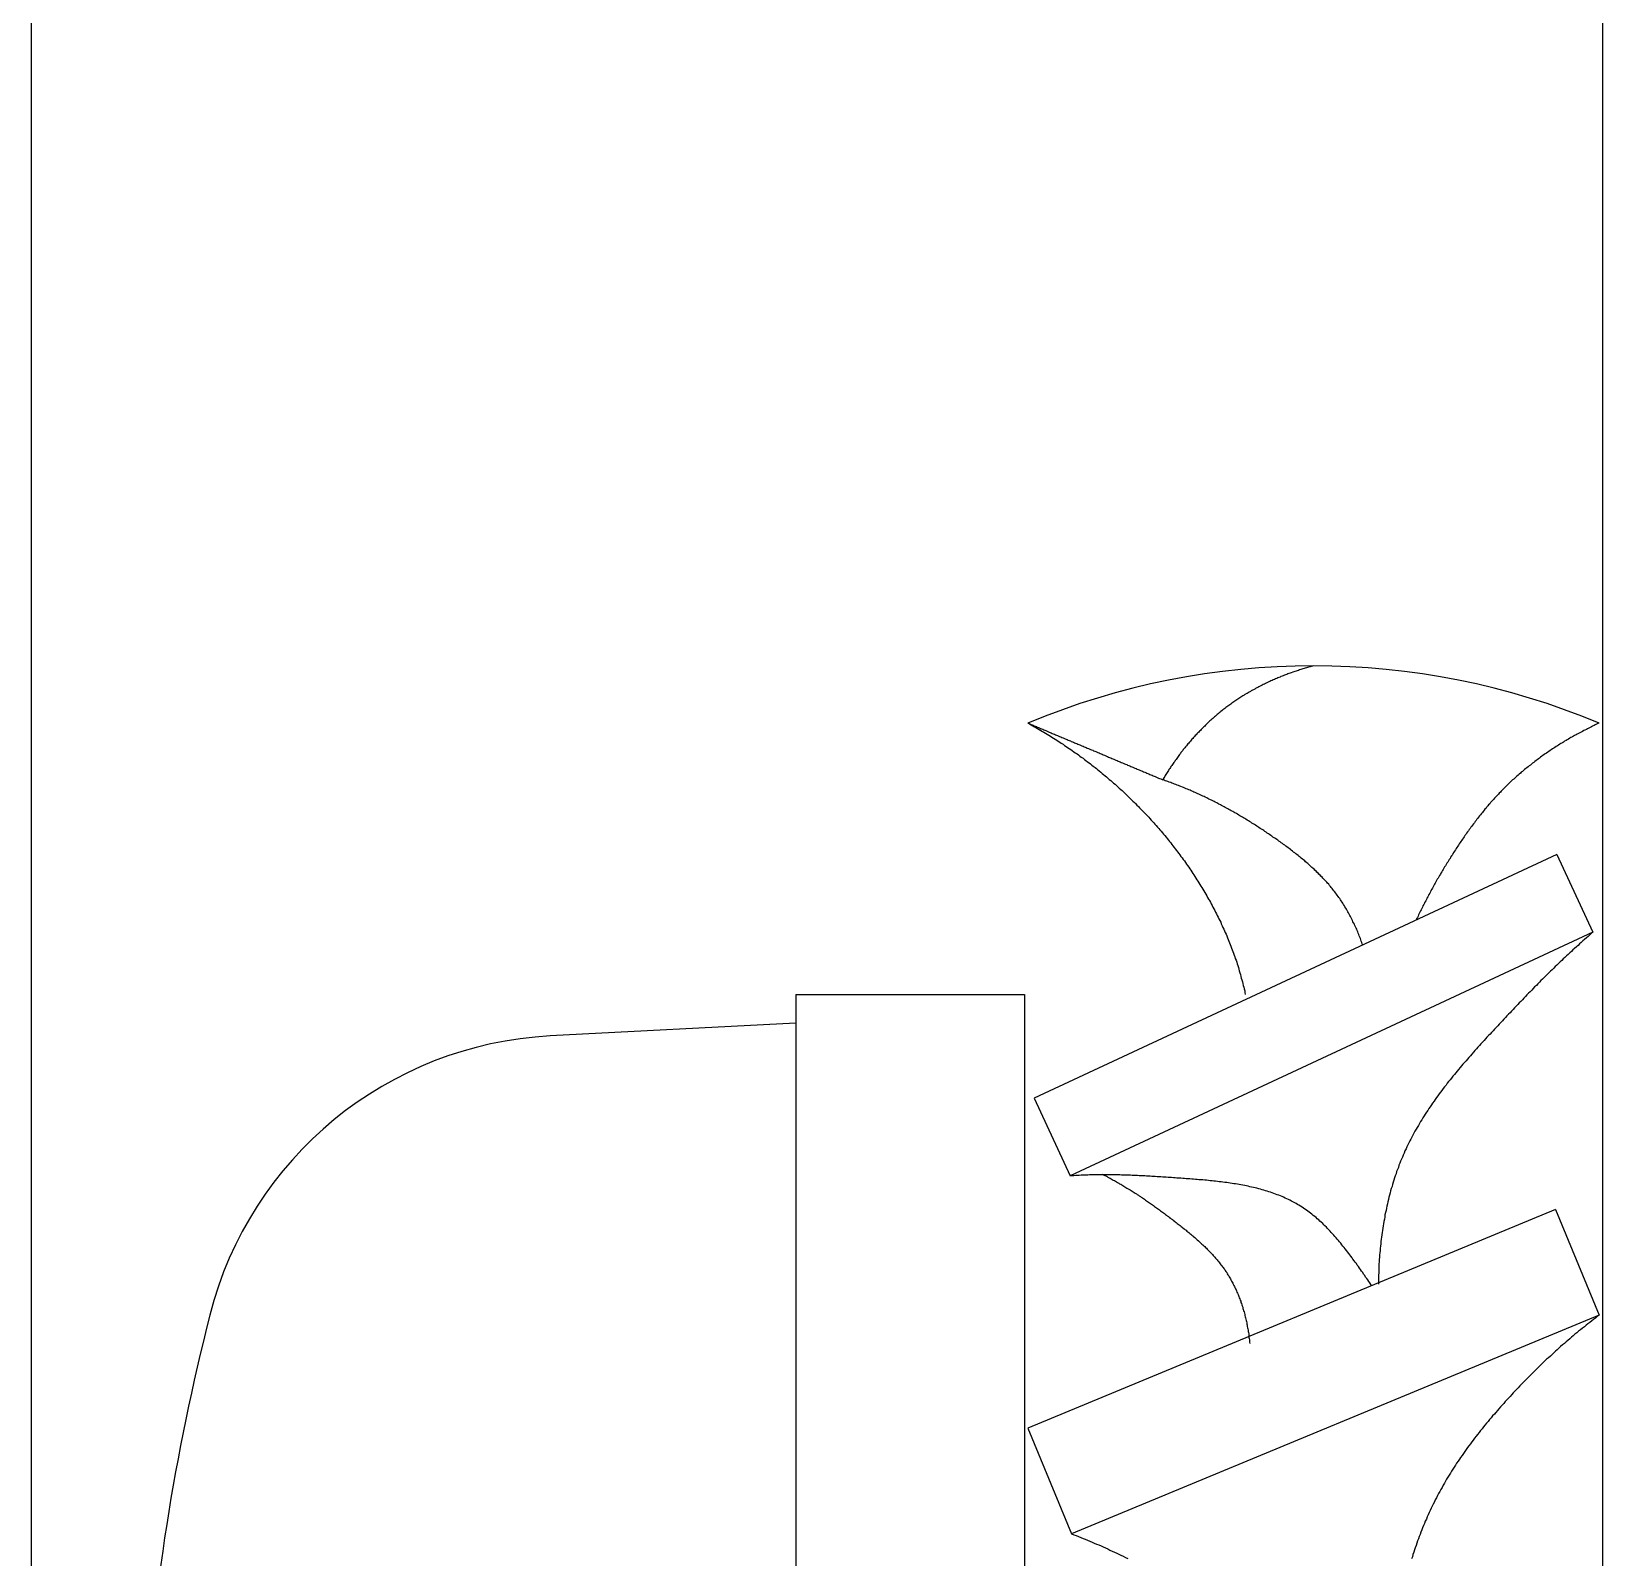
# Model space of a CAD drawing. Extents: x -684 to 358, y -63 to 438.
# Drawn here: x -514.46 to -508.96, y 13.69 to 19.03 of the extents above; entities that cross this region are included whole.
import ezdxf

# ---------------------------------------------------------------- set-up
doc = ezdxf.new("R2010")
doc.units = 0
doc.linetypes.add('CONTINOUS', pattern=[0])
doc.layers.get('0').update_dxf_attribs({"linetype": 'CONTINUOUS'})

msp = doc.modelspace()

# ---------------------------------------------------------------- linework, layer by layer
at = {"color": 7, "linetype": 'CONTINOUS'}
for p, q in [((-508.9572, 68.0609), (-508.9572, -7.9391)), ((-514.4572, -1.1891), (-514.4572, 26.3109)), ((-509.1175, 16.1509), (-510.9475, 15.2976)), ((-509.1175, 16.1509), (-508.9908, 15.879)), ((-508.9908, 15.879), (-510.8207, 15.0257)), ((-511.7811, 15.6609), (-510.9811, 15.6609)), ((-511.7811, 15.6609), (-511.7811, 9.4609)), ((-510.9811, 15.6609), (-510.9811, 9.4609)), ((-511.7811, 15.5609), (-512.6411, 15.5158)), ((-511.7811, 15.5609), (-511.7811, 9.5609)), ((-510.9475, 15.2976), (-510.8207, 15.0257)), ((-509.1222, 14.9079), (-510.9691, 14.1429)), ((-509.1222, 14.9079), (-508.9691, 14.5383)), ((-508.9691, 14.5383), (-510.8161, 13.7733)), ((-510.9691, 14.1429), (-510.8161, 13.7733))]:
    msp.add_line(p, q, dxfattribs=at)
at = {"color": 7}
for points in [[(-509.969, 16.8109, 0), (-509.973, 16.8098, 0), (-509.977, 16.8087, 0), (-509.981, 16.8076, 0), (-509.986, 16.8064, 0), (-509.99, 16.8053, 0), (-509.994, 16.8041, 0), (-509.998, 16.8029, 0), (-510.002, 16.8017, 0), (-510.006, 16.8005, 0), (-510.01, 16.7992, 0), (-510.014, 16.798, 0), (-510.018, 16.7967, 0), (-510.022, 16.7954, 0), (-510.026, 16.794, 0), (-510.03, 16.7927, 0), (-510.034, 16.7913, 0), (-510.038, 16.79, 0), (-510.042, 16.7886, 0), (-510.047, 16.7871, 0), (-510.051, 16.7857, 0), (-510.055, 16.7843, 0), (-510.059, 16.7828, 0), (-510.063, 16.7813, 0), (-510.067, 16.7798, 0), (-510.071, 16.7782, 0), (-510.075, 16.7767, 0), (-510.079, 16.7751, 0), (-510.083, 16.7735, 0), (-510.086, 16.7719, 0), (-510.09, 16.7703, 0), (-510.094, 16.7687, 0), (-510.098, 16.767, 0), (-510.102, 16.7653, 0), (-510.106, 16.7636, 0), (-510.11, 16.7619, 0), (-510.114, 16.7602, 0), (-510.118, 16.7584, 0), (-510.122, 16.7566, 0), (-510.126, 16.7548, 0), (-510.13, 16.753, 0), (-510.133, 16.7512, 0), (-510.137, 16.7493, 0), (-510.141, 16.7475, 0), (-510.145, 16.7456, 0), (-510.149, 16.7437, 0), (-510.153, 16.7417, 0), (-510.156, 16.7398, 0), (-510.16, 16.7378, 0), (-510.164, 16.7358, 0), (-510.168, 16.7338, 0), (-510.172, 16.7318, 0), (-510.175, 16.7298, 0), (-510.179, 16.7277, 0), (-510.183, 16.7256, 0), (-510.187, 16.7235, 0), (-510.19, 16.7214, 0), (-510.194, 16.7193, 0), (-510.198, 16.7171, 0), (-510.201, 16.7149, 0), (-510.205, 16.7127, 0), (-510.209, 16.7105, 0), (-510.212, 16.7083, 0), (-510.216, 16.706, 0), (-510.22, 16.7038, 0), (-510.223, 16.7015, 0), (-510.227, 16.6992, 0), (-510.23, 16.6968, 0), (-510.234, 16.6945, 0), (-510.238, 16.6921, 0), (-510.241, 16.6897, 0), (-510.245, 16.6873, 0), (-510.248, 16.6849, 0), (-510.252, 16.6825, 0), (-510.255, 16.68, 0), (-510.259, 16.6775, 0), (-510.262, 16.675, 0), (-510.266, 16.6725, 0), (-510.269, 16.67, 0), (-510.272, 16.6674, 0), (-510.276, 16.6648, 0), (-510.279, 16.6622, 0), (-510.283, 16.6596, 0), (-510.286, 16.657, 0), (-510.289, 16.6543, 0), (-510.293, 16.6517, 0), (-510.296, 16.649, 0), (-510.299, 16.6463, 0), (-510.303, 16.6435, 0), (-510.306, 16.6408, 0), (-510.309, 16.638, 0), (-510.312, 16.6353, 0), (-510.316, 16.6325, 0), (-510.319, 16.6297, 0), (-510.322, 16.6268, 0), (-510.325, 16.624, 0), (-510.329, 16.6211, 0), (-510.332, 16.6182, 0), (-510.335, 16.6153, 0), (-510.338, 16.6124, 0), (-510.341, 16.6095, 0), (-510.344, 16.6065, 0), (-510.347, 16.6036, 0), (-510.35, 16.6006, 0), (-510.353, 16.5976, 0), (-510.356, 16.5946, 0), (-510.359, 16.5915, 0), (-510.362, 16.5885, 0), (-510.365, 16.5854, 0), (-510.368, 16.5824, 0), (-510.371, 16.5793, 0), (-510.374, 16.5762, 0), (-510.377, 16.5731, 0), (-510.38, 16.5699, 0), (-510.383, 16.5668, 0), (-510.386, 16.5636, 0), (-510.389, 16.5604, 0), (-510.392, 16.5572, 0), (-510.395, 16.554, 0), (-510.397, 16.5508, 0), (-510.4, 16.5476, 0), (-510.403, 16.5443, 0), (-510.406, 16.5411, 0), (-510.409, 16.5378, 0), (-510.411, 16.5345, 0), (-510.414, 16.5312, 0), (-510.417, 16.5279, 0), (-510.419, 16.5246, 0), (-510.422, 16.5213, 0), (-510.425, 16.5179, 0), (-510.427, 16.5145, 0), (-510.43, 16.5112, 0), (-510.433, 16.5078, 0), (-510.435, 16.5044, 0), (-510.438, 16.501, 0), (-510.44, 16.4976, 0), (-510.443, 16.4941, 0), (-510.445, 16.4907, 0), (-510.448, 16.4872, 0), (-510.45, 16.4838, 0), (-510.453, 16.4803, 0), (-510.455, 16.4768, 0), (-510.458, 16.4733, 0), (-510.46, 16.4698, 0), (-510.463, 16.4663, 0), (-510.465, 16.4628, 0), (-510.468, 16.4592, 0), (-510.47, 16.4557, 0), (-510.472, 16.4521, 0), (-510.475, 16.4486, 0), (-510.477, 16.445, 0), (-510.479, 16.4414, 0), (-510.481, 16.4378, 0), (-510.484, 16.4342, 0), (-510.486, 16.4306, 0), (-510.488, 16.427, 0), (-510.49, 16.4233, 0), (-510.493, 16.4197, 0), (-510.495, 16.416, 0), (-510.497, 16.4124, 0)], [(-510.969, 16.6109, 0), (-510.963, 16.6077, 0), (-510.958, 16.6046, 0), (-510.952, 16.6014, 0), (-510.946, 16.5982, 0), (-510.941, 16.595, 0), (-510.935, 16.5917, 0), (-510.929, 16.5884, 0), (-510.924, 16.5851, 0), (-510.918, 16.5818, 0), (-510.913, 16.5785, 0), (-510.907, 16.5751, 0), (-510.901, 16.5717, 0), (-510.896, 16.5683, 0), (-510.89, 16.5649, 0), (-510.885, 16.5614, 0), (-510.879, 16.5579, 0), (-510.874, 16.5544, 0), (-510.868, 16.5509, 0), (-510.863, 16.5473, 0), (-510.857, 16.5438, 0), (-510.852, 16.5402, 0), (-510.846, 16.5366, 0), (-510.841, 16.5329, 0), (-510.835, 16.5293, 0), (-510.83, 16.5256, 0), (-510.824, 16.5219, 0), (-510.819, 16.5181, 0), (-510.814, 16.5144, 0), (-510.808, 16.5106, 0), (-510.803, 16.5068, 0), (-510.797, 16.503, 0), (-510.792, 16.4992, 0), (-510.787, 16.4953, 0), (-510.782, 16.4914, 0), (-510.776, 16.4875, 0), (-510.771, 16.4836, 0), (-510.766, 16.4797, 0), (-510.76, 16.4757, 0), (-510.755, 16.4717, 0), (-510.75, 16.4677, 0), (-510.745, 16.4637, 0), (-510.74, 16.4596, 0), (-510.734, 16.4556, 0), (-510.729, 16.4515, 0), (-510.724, 16.4474, 0), (-510.719, 16.4432, 0), (-510.714, 16.4391, 0), (-510.709, 16.4349, 0), (-510.704, 16.4307, 0), (-510.699, 16.4265, 0), (-510.694, 16.4223, 0), (-510.689, 16.418, 0), (-510.684, 16.4138, 0), (-510.679, 16.4095, 0), (-510.674, 16.4051, 0), (-510.669, 16.4008, 0), (-510.664, 16.3965, 0), (-510.659, 16.3921, 0), (-510.654, 16.3877, 0), (-510.649, 16.3833, 0), (-510.644, 16.3788, 0), (-510.639, 16.3744, 0), (-510.634, 16.3699, 0), (-510.63, 16.3654, 0), (-510.625, 16.3609, 0), (-510.62, 16.3564, 0), (-510.615, 16.3518, 0), (-510.611, 16.3473, 0), (-510.606, 16.3427, 0), (-510.601, 16.3381, 0), (-510.596, 16.3334, 0), (-510.592, 16.3288, 0), (-510.587, 16.3241, 0), (-510.582, 16.3194, 0), (-510.578, 16.3147, 0), (-510.573, 16.31, 0), (-510.569, 16.3053, 0), (-510.564, 16.3005, 0), (-510.56, 16.2957, 0), (-510.555, 16.2909, 0), (-510.55, 16.2861, 0), (-510.546, 16.2813, 0), (-510.542, 16.2764, 0), (-510.537, 16.2716, 0), (-510.533, 16.2667, 0), (-510.528, 16.2618, 0), (-510.524, 16.2569, 0), (-510.52, 16.2519, 0), (-510.515, 16.247, 0), (-510.511, 16.242, 0), (-510.507, 16.237, 0), (-510.502, 16.232, 0), (-510.498, 16.227, 0), (-510.494, 16.2219, 0), (-510.49, 16.2168, 0), (-510.485, 16.2118, 0), (-510.481, 16.2067, 0), (-510.477, 16.2015, 0), (-510.473, 16.1964, 0), (-510.469, 16.1913, 0), (-510.465, 16.1861, 0), (-510.461, 16.1809, 0), (-510.457, 16.1757, 0), (-510.453, 16.1705, 0), (-510.449, 16.1653, 0), (-510.445, 16.16, 0), (-510.441, 16.1547, 0), (-510.437, 16.1495, 0), (-510.433, 16.1442, 0), (-510.429, 16.1388, 0), (-510.425, 16.1335, 0), (-510.421, 16.1282, 0), (-510.417, 16.1228, 0), (-510.414, 16.1174, 0), (-510.41, 16.112, 0), (-510.406, 16.1066, 0), (-510.402, 16.1012, 0), (-510.399, 16.0957, 0), (-510.395, 16.0903, 0), (-510.391, 16.0848, 0), (-510.388, 16.0793, 0), (-510.384, 16.0738, 0), (-510.381, 16.0683, 0), (-510.377, 16.0627, 0), (-510.374, 16.0572, 0), (-510.37, 16.0516, 0), (-510.367, 16.046, 0), (-510.363, 16.0404, 0), (-510.36, 16.0348, 0), (-510.356, 16.0292, 0), (-510.353, 16.0235, 0), (-510.35, 16.0179, 0), (-510.346, 16.0122, 0), (-510.343, 16.0065, 0), (-510.34, 16.0008, 0), (-510.337, 15.9951, 0), (-510.333, 15.9894, 0), (-510.33, 15.9836, 0), (-510.327, 15.9778, 0), (-510.324, 15.9721, 0), (-510.321, 15.9663, 0), (-510.318, 15.9605, 0), (-510.315, 15.9547, 0), (-510.312, 15.9488, 0), (-510.309, 15.943, 0), (-510.306, 15.9371, 0), (-510.303, 15.9313, 0), (-510.3, 15.9254, 0), (-510.297, 15.9195, 0), (-510.294, 15.9136, 0), (-510.292, 15.9077, 0), (-510.289, 15.9017, 0), (-510.286, 15.8958, 0), (-510.283, 15.8898, 0), (-510.281, 15.8839, 0), (-510.278, 15.8779, 0), (-510.275, 15.8719, 0), (-510.273, 15.8659, 0), (-510.27, 15.8598, 0), (-510.268, 15.8538, 0), (-510.265, 15.8478, 0), (-510.263, 15.8417, 0), (-510.261, 15.8356, 0), (-510.258, 15.8296, 0), (-510.256, 15.8235, 0), (-510.254, 15.8174, 0), (-510.251, 15.8112, 0), (-510.249, 15.8051, 0), (-510.247, 15.799, 0), (-510.245, 15.7928, 0), (-510.243, 15.7866, 0), (-510.24, 15.7805, 0), (-510.238, 15.7743, 0), (-510.236, 15.7681, 0), (-510.234, 15.7619, 0), (-510.232, 15.7557, 0), (-510.231, 15.7494, 0), (-510.229, 15.7432, 0), (-510.227, 15.7369, 0), (-510.225, 15.7307, 0), (-510.223, 15.7244, 0), (-510.222, 15.7181, 0), (-510.22, 15.7118, 0), (-510.218, 15.7055, 0), (-510.217, 15.6992, 0), (-510.215, 15.6929, 0), (-510.213, 15.6866, 0), (-510.212, 15.6802, 0), (-510.21, 15.6739, 0), (-510.209, 15.6675, 0), (-510.208, 15.6612, 0)], [(-510.969, 16.6109, 0), (-510.965, 16.6093, 0), (-510.962, 16.6078, 0), (-510.958, 16.6062, 0), (-510.954, 16.6046, 0), (-510.951, 16.6031, 0), (-510.947, 16.6015, 0), (-510.943, 16.5999, 0), (-510.939, 16.5984, 0), (-510.936, 16.5968, 0), (-510.932, 16.5952, 0), (-510.928, 16.5937, 0), (-510.925, 16.5921, 0), (-510.921, 16.5906, 0), (-510.917, 16.589, 0), (-510.913, 16.5874, 0), (-510.91, 16.5859, 0), (-510.906, 16.5843, 0), (-510.902, 16.5827, 0), (-510.899, 16.5812, 0), (-510.895, 16.5796, 0), (-510.891, 16.5781, 0), (-510.887, 16.5765, 0), (-510.884, 16.5749, 0), (-510.88, 16.5734, 0), (-510.876, 16.5718, 0), (-510.872, 16.5702, 0), (-510.869, 16.5687, 0), (-510.865, 16.5671, 0), (-510.861, 16.5656, 0), (-510.858, 16.564, 0), (-510.854, 16.5624, 0), (-510.85, 16.5609, 0), (-510.846, 16.5593, 0), (-510.843, 16.5577, 0), (-510.839, 16.5562, 0), (-510.835, 16.5546, 0), (-510.832, 16.5531, 0), (-510.828, 16.5515, 0), (-510.824, 16.5499, 0), (-510.82, 16.5484, 0), (-510.817, 16.5468, 0), (-510.813, 16.5452, 0), (-510.809, 16.5437, 0), (-510.806, 16.5421, 0), (-510.802, 16.5405, 0), (-510.798, 16.539, 0), (-510.794, 16.5374, 0), (-510.791, 16.5359, 0), (-510.787, 16.5343, 0), (-510.783, 16.5327, 0), (-510.78, 16.5312, 0), (-510.776, 16.5296, 0), (-510.772, 16.528, 0), (-510.768, 16.5265, 0), (-510.765, 16.5249, 0), (-510.761, 16.5234, 0), (-510.757, 16.5218, 0), (-510.754, 16.5202, 0), (-510.75, 16.5187, 0), (-510.746, 16.5171, 0), (-510.742, 16.5155, 0), (-510.739, 16.514, 0), (-510.735, 16.5124, 0), (-510.731, 16.5109, 0), (-510.727, 16.5093, 0), (-510.724, 16.5077, 0), (-510.72, 16.5062, 0), (-510.716, 16.5046, 0), (-510.713, 16.503, 0), (-510.709, 16.5015, 0), (-510.705, 16.4999, 0), (-510.701, 16.4983, 0), (-510.698, 16.4968, 0), (-510.694, 16.4952, 0), (-510.69, 16.4937, 0), (-510.687, 16.4921, 0), (-510.683, 16.4905, 0), (-510.679, 16.489, 0), (-510.675, 16.4874, 0), (-510.672, 16.4858, 0), (-510.668, 16.4843, 0), (-510.664, 16.4827, 0), (-510.661, 16.4812, 0), (-510.657, 16.4796, 0), (-510.653, 16.478, 0), (-510.649, 16.4765, 0), (-510.646, 16.4749, 0), (-510.642, 16.4733, 0), (-510.638, 16.4718, 0), (-510.635, 16.4702, 0), (-510.631, 16.4687, 0), (-510.627, 16.4671, 0), (-510.623, 16.4655, 0), (-510.62, 16.464, 0), (-510.616, 16.4624, 0), (-510.612, 16.4608, 0), (-510.609, 16.4593, 0), (-510.605, 16.4577, 0), (-510.601, 16.4562, 0), (-510.597, 16.4546, 0), (-510.594, 16.453, 0), (-510.59, 16.4515, 0), (-510.586, 16.4499, 0), (-510.583, 16.4483, 0), (-510.579, 16.4468, 0), (-510.575, 16.4452, 0), (-510.571, 16.4436, 0), (-510.568, 16.4421, 0), (-510.564, 16.4405, 0), (-510.56, 16.439, 0), (-510.556, 16.4374, 0), (-510.553, 16.4358, 0), (-510.549, 16.4343, 0), (-510.545, 16.4327, 0), (-510.542, 16.4311, 0), (-510.538, 16.4296, 0), (-510.534, 16.428, 0), (-510.53, 16.4265, 0), (-510.527, 16.4249, 0), (-510.523, 16.4233, 0), (-510.519, 16.4218, 0), (-510.516, 16.4202, 0), (-510.512, 16.4186, 0), (-510.508, 16.4171, 0), (-510.504, 16.4155, 0), (-510.501, 16.414, 0), (-510.497, 16.4124, 0)], [(-508.969, 16.6109, 0), (-508.974, 16.6088, 0), (-508.978, 16.6066, 0), (-508.983, 16.6045, 0), (-508.987, 16.6023, 0), (-508.992, 16.6001, 0), (-508.996, 16.5979, 0), (-509.001, 16.5957, 0), (-509.005, 16.5934, 0), (-509.01, 16.5912, 0), (-509.014, 16.5889, 0), (-509.019, 16.5866, 0), (-509.023, 16.5843, 0), (-509.028, 16.5819, 0), (-509.032, 16.5796, 0), (-509.037, 16.5772, 0), (-509.041, 16.5748, 0), (-509.046, 16.5724, 0), (-509.05, 16.5699, 0), (-509.055, 16.5675, 0), (-509.059, 16.565, 0), (-509.063, 16.5625, 0), (-509.068, 16.56, 0), (-509.072, 16.5575, 0), (-509.076, 16.555, 0), (-509.081, 16.5524, 0), (-509.085, 16.5498, 0), (-509.09, 16.5472, 0), (-509.094, 16.5446, 0), (-509.098, 16.542, 0), (-509.103, 16.5393, 0), (-509.107, 16.5367, 0), (-509.111, 16.534, 0), (-509.115, 16.5313, 0), (-509.12, 16.5286, 0), (-509.124, 16.5258, 0), (-509.128, 16.5231, 0), (-509.132, 16.5203, 0), (-509.137, 16.5175, 0), (-509.141, 16.5147, 0), (-509.145, 16.5118, 0), (-509.149, 16.509, 0), (-509.153, 16.5061, 0), (-509.158, 16.5032, 0), (-509.162, 16.5003, 0), (-509.166, 16.4974, 0), (-509.17, 16.4945, 0), (-509.174, 16.4915, 0), (-509.178, 16.4885, 0), (-509.182, 16.4855, 0), (-509.186, 16.4825, 0), (-509.19, 16.4795, 0), (-509.194, 16.4765, 0), (-509.198, 16.4734, 0), (-509.202, 16.4703, 0), (-509.206, 16.4672, 0), (-509.21, 16.4641, 0), (-509.214, 16.4609, 0), (-509.218, 16.4578, 0), (-509.222, 16.4546, 0), (-509.226, 16.4514, 0), (-509.23, 16.4482, 0), (-509.234, 16.445, 0), (-509.238, 16.4417, 0), (-509.242, 16.4385, 0), (-509.245, 16.4352, 0), (-509.249, 16.4319, 0), (-509.253, 16.4286, 0), (-509.257, 16.4252, 0), (-509.261, 16.4219, 0), (-509.264, 16.4185, 0), (-509.268, 16.4151, 0), (-509.272, 16.4117, 0), (-509.276, 16.4083, 0), (-509.279, 16.4049, 0), (-509.283, 16.4014, 0), (-509.287, 16.3979, 0), (-509.29, 16.3944, 0), (-509.294, 16.3909, 0), (-509.297, 16.3874, 0), (-509.301, 16.3839, 0), (-509.304, 16.3803, 0), (-509.308, 16.3767, 0), (-509.312, 16.3731, 0), (-509.315, 16.3695, 0), (-509.319, 16.3659, 0), (-509.322, 16.3622, 0), (-509.325, 16.3586, 0), (-509.329, 16.3549, 0), (-509.332, 16.3512, 0), (-509.336, 16.3475, 0), (-509.339, 16.3437, 0), (-509.342, 16.34, 0), (-509.346, 16.3362, 0), (-509.349, 16.3325, 0), (-509.352, 16.3287, 0), (-509.356, 16.3249, 0), (-509.359, 16.321, 0), (-509.362, 16.3172, 0), (-509.365, 16.3134, 0), (-509.369, 16.3095, 0), (-509.372, 16.3056, 0), (-509.375, 16.3017, 0), (-509.378, 16.2978, 0), (-509.381, 16.2939, 0), (-509.384, 16.29, 0), (-509.388, 16.286, 0), (-509.391, 16.2821, 0), (-509.394, 16.2781, 0), (-509.397, 16.2741, 0), (-509.4, 16.2702, 0), (-509.403, 16.2662, 0), (-509.406, 16.2621, 0), (-509.409, 16.2581, 0), (-509.412, 16.2541, 0), (-509.415, 16.25, 0), (-509.418, 16.246, 0), (-509.421, 16.2419, 0), (-509.424, 16.2378, 0), (-509.427, 16.2338, 0), (-509.43, 16.2297, 0), (-509.433, 16.2255, 0), (-509.436, 16.2214, 0), (-509.439, 16.2173, 0), (-509.442, 16.2132, 0), (-509.444, 16.209, 0), (-509.447, 16.2049, 0), (-509.45, 16.2007, 0), (-509.453, 16.1965, 0), (-509.456, 16.1924, 0), (-509.459, 16.1882, 0), (-509.461, 16.184, 0), (-509.464, 16.1798, 0), (-509.467, 16.1756, 0), (-509.47, 16.1714, 0), (-509.472, 16.1672, 0), (-509.475, 16.1629, 0), (-509.478, 16.1587, 0), (-509.481, 16.1544, 0), (-509.483, 16.1502, 0), (-509.486, 16.146, 0), (-509.489, 16.1417, 0), (-509.491, 16.1374, 0), (-509.494, 16.1332, 0), (-509.497, 16.1289, 0), (-509.499, 16.1246, 0), (-509.502, 16.1203, 0), (-509.505, 16.116, 0), (-509.507, 16.1117, 0), (-509.51, 16.1074, 0), (-509.513, 16.1031, 0), (-509.515, 16.0988, 0), (-509.518, 16.0945, 0), (-509.52, 16.0902, 0), (-509.523, 16.0858, 0), (-509.525, 16.0815, 0), (-509.528, 16.0772, 0), (-509.53, 16.0728, 0), (-509.533, 16.0685, 0), (-509.536, 16.0641, 0), (-509.538, 16.0597, 0), (-509.541, 16.0554, 0), (-509.543, 16.051, 0), (-509.545, 16.0466, 0), (-509.548, 16.0422, 0), (-509.55, 16.0378, 0), (-509.553, 16.0334, 0), (-509.555, 16.029, 0), (-509.558, 16.0246, 0), (-509.56, 16.0202, 0), (-509.562, 16.0158, 0), (-509.565, 16.0113, 0), (-509.567, 16.0069, 0), (-509.569, 16.0025, 0), (-509.572, 15.998, 0), (-509.574, 15.9935, 0), (-509.576, 15.9891, 0), (-509.579, 15.9846, 0), (-509.581, 15.9801, 0), (-509.583, 15.9757, 0), (-509.586, 15.9712, 0), (-509.588, 15.9667, 0), (-509.59, 15.9622, 0), (-509.592, 15.9577, 0), (-509.594, 15.9532, 0), (-509.597, 15.9487, 0), (-509.599, 15.9441, 0), (-509.601, 15.9396, 0), (-509.603, 15.9351, 0), (-509.605, 15.9305, 0), (-509.608, 15.926, 0), (-509.61, 15.9214, 0)], [(-509.797, 15.8341, 0), (-509.799, 15.8387, 0), (-509.8, 15.8433, 0), (-509.802, 15.8479, 0), (-509.804, 15.8525, 0), (-509.805, 15.8571, 0), (-509.807, 15.8617, 0), (-509.809, 15.8663, 0), (-509.811, 15.8708, 0), (-509.813, 15.8754, 0), (-509.814, 15.8799, 0), (-509.816, 15.8845, 0), (-509.818, 15.889, 0), (-509.82, 15.8935, 0), (-509.822, 15.898, 0), (-509.824, 15.9024, 0), (-509.826, 15.9069, 0), (-509.829, 15.9114, 0), (-509.831, 15.9158, 0), (-509.833, 15.9202, 0), (-509.835, 15.9246, 0), (-509.837, 15.929, 0), (-509.84, 15.9334, 0), (-509.842, 15.9377, 0), (-509.844, 15.942, 0), (-509.847, 15.9463, 0), (-509.849, 15.9506, 0), (-509.851, 15.9549, 0), (-509.854, 15.9592, 0), (-509.856, 15.9634, 0), (-509.859, 15.9676, 0), (-509.861, 15.9718, 0), (-509.864, 15.9759, 0), (-509.867, 15.9801, 0), (-509.869, 15.9842, 0), (-509.872, 15.9883, 0), (-509.875, 15.9924, 0), (-509.877, 15.9964, 0), (-509.88, 16.0004, 0), (-509.883, 16.0044, 0), (-509.886, 16.0084, 0), (-509.889, 16.0123, 0), (-509.892, 16.0162, 0), (-509.895, 16.0201, 0), (-509.898, 16.024, 0), (-509.901, 16.0278, 0), (-509.904, 16.0316, 0), (-509.907, 16.0354, 0), (-509.91, 16.0391, 0), (-509.913, 16.0428, 0), (-509.916, 16.0465, 0), (-509.92, 16.0502, 0), (-509.923, 16.0539, 0), (-509.926, 16.0575, 0), (-509.929, 16.0611, 0), (-509.933, 16.0647, 0), (-509.936, 16.0682, 0), (-509.939, 16.0718, 0), (-509.943, 16.0753, 0), (-509.946, 16.0788, 0), (-509.95, 16.0822, 0), (-509.953, 16.0857, 0), (-509.957, 16.0891, 0), (-509.96, 16.0925, 0), (-509.964, 16.0959, 0), (-509.967, 16.0992, 0), (-509.971, 16.1026, 0), (-509.975, 16.1059, 0), (-509.978, 16.1092, 0), (-509.982, 16.1125, 0), (-509.985, 16.1157, 0), (-509.989, 16.119, 0), (-509.993, 16.1222, 0), (-509.997, 16.1254, 0), (-510, 16.1286, 0), (-510.004, 16.1318, 0), (-510.008, 16.1349, 0), (-510.012, 16.1381, 0), (-510.016, 16.1412, 0), (-510.019, 16.1443, 0), (-510.023, 16.1474, 0), (-510.027, 16.1505, 0), (-510.031, 16.1535, 0), (-510.035, 16.1566, 0), (-510.039, 16.1596, 0), (-510.043, 16.1626, 0), (-510.047, 16.1656, 0), (-510.05, 16.1686, 0), (-510.054, 16.1716, 0), (-510.058, 16.1746, 0), (-510.062, 16.1775, 0), (-510.066, 16.1805, 0), (-510.07, 16.1834, 0), (-510.074, 16.1863, 0), (-510.078, 16.1892, 0), (-510.082, 16.1921, 0), (-510.086, 16.195, 0), (-510.09, 16.1979, 0), (-510.094, 16.2007, 0), (-510.098, 16.2036, 0), (-510.102, 16.2064, 0), (-510.107, 16.2093, 0), (-510.111, 16.2121, 0), (-510.115, 16.2149, 0), (-510.119, 16.2177, 0), (-510.123, 16.2205, 0), (-510.127, 16.2233, 0), (-510.131, 16.226, 0), (-510.135, 16.2288, 0), (-510.139, 16.2315, 0), (-510.143, 16.2343, 0), (-510.147, 16.237, 0), (-510.151, 16.2397, 0), (-510.156, 16.2424, 0), (-510.16, 16.2451, 0), (-510.164, 16.2478, 0), (-510.168, 16.2505, 0), (-510.172, 16.2531, 0), (-510.176, 16.2558, 0), (-510.18, 16.2584, 0), (-510.185, 16.261, 0), (-510.189, 16.2636, 0), (-510.193, 16.2662, 0), (-510.197, 16.2688, 0), (-510.201, 16.2714, 0), (-510.206, 16.274, 0), (-510.21, 16.2765, 0), (-510.214, 16.2791, 0), (-510.218, 16.2816, 0), (-510.222, 16.2841, 0), (-510.227, 16.2866, 0), (-510.231, 16.2891, 0), (-510.235, 16.2916, 0), (-510.239, 16.294, 0), (-510.244, 16.2965, 0), (-510.248, 16.2989, 0), (-510.252, 16.3013, 0), (-510.257, 16.3037, 0), (-510.261, 16.3061, 0), (-510.265, 16.3085, 0), (-510.269, 16.3109, 0), (-510.274, 16.3133, 0), (-510.278, 16.3156, 0), (-510.282, 16.3179, 0), (-510.287, 16.3202, 0), (-510.291, 16.3226, 0), (-510.295, 16.3248, 0), (-510.3, 16.3271, 0), (-510.304, 16.3294, 0), (-510.308, 16.3316, 0), (-510.313, 16.3339, 0), (-510.317, 16.3361, 0), (-510.321, 16.3383, 0), (-510.326, 16.3405, 0), (-510.33, 16.3427, 0), (-510.335, 16.3448, 0), (-510.339, 16.347, 0), (-510.343, 16.3491, 0), (-510.348, 16.3512, 0), (-510.352, 16.3533, 0), (-510.357, 16.3554, 0), (-510.361, 16.3575, 0), (-510.366, 16.3595, 0), (-510.37, 16.3616, 0), (-510.374, 16.3636, 0), (-510.379, 16.3656, 0), (-510.383, 16.3676, 0), (-510.388, 16.3696, 0), (-510.392, 16.3716, 0), (-510.397, 16.3735, 0), (-510.401, 16.3755, 0), (-510.406, 16.3774, 0), (-510.41, 16.3793, 0), (-510.415, 16.3812, 0), (-510.419, 16.3831, 0), (-510.424, 16.3849, 0), (-510.428, 16.3868, 0), (-510.433, 16.3886, 0), (-510.437, 16.3904, 0), (-510.442, 16.3922, 0), (-510.446, 16.394, 0), (-510.451, 16.3957, 0), (-510.456, 16.3975, 0), (-510.46, 16.3992, 0), (-510.465, 16.4009, 0), (-510.469, 16.4026, 0), (-510.474, 16.4043, 0), (-510.479, 16.4059, 0), (-510.483, 16.4076, 0), (-510.488, 16.4092, 0), (-510.492, 16.4108, 0), (-510.497, 16.4124, 0)], [(-508.991, 15.879, 0), (-508.997, 15.874, 0), (-509.003, 15.8689, 0), (-509.008, 15.8638, 0), (-509.014, 15.8587, 0), (-509.02, 15.8536, 0), (-509.026, 15.8484, 0), (-509.032, 15.8432, 0), (-509.038, 15.8381, 0), (-509.043, 15.8329, 0), (-509.049, 15.8277, 0), (-509.055, 15.8224, 0), (-509.061, 15.8172, 0), (-509.066, 15.8119, 0), (-509.072, 15.8067, 0), (-509.078, 15.8014, 0), (-509.083, 15.7961, 0), (-509.089, 15.7908, 0), (-509.095, 15.7855, 0), (-509.1, 15.7801, 0), (-509.106, 15.7748, 0), (-509.112, 15.7694, 0), (-509.117, 15.764, 0), (-509.123, 15.7586, 0), (-509.128, 15.7532, 0), (-509.134, 15.7478, 0), (-509.14, 15.7423, 0), (-509.145, 15.7369, 0), (-509.151, 15.7314, 0), (-509.156, 15.726, 0), (-509.162, 15.7205, 0), (-509.167, 15.715, 0), (-509.173, 15.7095, 0), (-509.178, 15.704, 0), (-509.184, 15.6984, 0), (-509.189, 15.6929, 0), (-509.195, 15.6873, 0), (-509.2, 15.6818, 0), (-509.205, 15.6762, 0), (-509.211, 15.6706, 0), (-509.216, 15.665, 0), (-509.222, 15.6594, 0), (-509.227, 15.6538, 0), (-509.233, 15.6482, 0), (-509.238, 15.6426, 0), (-509.243, 15.6369, 0), (-509.249, 15.6313, 0), (-509.254, 15.6256, 0), (-509.26, 15.62, 0), (-509.265, 15.6143, 0), (-509.27, 15.6086, 0), (-509.276, 15.6029, 0), (-509.281, 15.5973, 0), (-509.287, 15.5916, 0), (-509.292, 15.5858, 0), (-509.297, 15.5801, 0), (-509.303, 15.5744, 0), (-509.308, 15.5687, 0), (-509.313, 15.563, 0), (-509.319, 15.5572, 0), (-509.324, 15.5515, 0), (-509.33, 15.5457, 0), (-509.335, 15.54, 0), (-509.34, 15.5342, 0), (-509.346, 15.5284, 0), (-509.351, 15.5226, 0), (-509.356, 15.5169, 0), (-509.362, 15.5111, 0), (-509.367, 15.5053, 0), (-509.372, 15.4994, 0), (-509.378, 15.4936, 0), (-509.383, 15.4878, 0), (-509.388, 15.482, 0), (-509.394, 15.4761, 0), (-509.399, 15.4702, 0), (-509.404, 15.4644, 0), (-509.409, 15.4585, 0), (-509.415, 15.4526, 0), (-509.42, 15.4467, 0), (-509.425, 15.4407, 0), (-509.43, 15.4348, 0), (-509.435, 15.4288, 0), (-509.441, 15.4229, 0), (-509.446, 15.4169, 0), (-509.451, 15.4109, 0), (-509.456, 15.4049, 0), (-509.461, 15.3989, 0), (-509.466, 15.3928, 0), (-509.471, 15.3868, 0), (-509.476, 15.3807, 0), (-509.481, 15.3746, 0), (-509.486, 15.3685, 0), (-509.491, 15.3624, 0), (-509.496, 15.3563, 0), (-509.501, 15.3501, 0), (-509.505, 15.3439, 0), (-509.51, 15.3377, 0), (-509.515, 15.3315, 0), (-509.52, 15.3253, 0), (-509.524, 15.319, 0), (-509.529, 15.3127, 0), (-509.534, 15.3064, 0), (-509.538, 15.3001, 0), (-509.543, 15.2938, 0), (-509.547, 15.2874, 0), (-509.552, 15.2811, 0), (-509.556, 15.2746, 0), (-509.561, 15.2682, 0), (-509.565, 15.2618, 0), (-509.569, 15.2553, 0), (-509.574, 15.2488, 0), (-509.578, 15.2423, 0), (-509.582, 15.2357, 0), (-509.586, 15.2291, 0), (-509.59, 15.2225, 0), (-509.594, 15.2159, 0), (-509.598, 15.2093, 0), (-509.602, 15.2026, 0), (-509.606, 15.1959, 0), (-509.61, 15.1892, 0), (-509.614, 15.1824, 0), (-509.618, 15.1756, 0), (-509.621, 15.1688, 0), (-509.625, 15.162, 0), (-509.628, 15.1551, 0), (-509.632, 15.1482, 0), (-509.635, 15.1412, 0), (-509.639, 15.1343, 0), (-509.642, 15.1273, 0), (-509.645, 15.1203, 0), (-509.649, 15.1132, 0), (-509.652, 15.1061, 0), (-509.655, 15.099, 0), (-509.658, 15.0919, 0), (-509.661, 15.0847, 0), (-509.664, 15.0775, 0), (-509.667, 15.0702, 0), (-509.67, 15.063, 0), (-509.672, 15.0557, 0), (-509.675, 15.0484, 0), (-509.678, 15.041, 0), (-509.68, 15.0336, 0), (-509.683, 15.0262, 0), (-509.685, 15.0188, 0), (-509.688, 15.0114, 0), (-509.69, 15.0039, 0), (-509.692, 14.9964, 0), (-509.694, 14.9889, 0), (-509.697, 14.9814, 0), (-509.699, 14.9738, 0), (-509.701, 14.9663, 0), (-509.703, 14.9587, 0), (-509.705, 14.9511, 0), (-509.707, 14.9435, 0), (-509.709, 14.9358, 0), (-509.71, 14.9282, 0), (-509.712, 14.9205, 0), (-509.714, 14.9128, 0), (-509.715, 14.9051, 0), (-509.717, 14.8974, 0), (-509.719, 14.8897, 0), (-509.72, 14.8819, 0), (-509.721, 14.8742, 0), (-509.723, 14.8664, 0), (-509.724, 14.8586, 0), (-509.725, 14.8509, 0), (-509.727, 14.8431, 0), (-509.728, 14.8353, 0), (-509.729, 14.8275, 0), (-509.73, 14.8197, 0), (-509.731, 14.8118, 0), (-509.732, 14.804, 0), (-509.733, 14.7962, 0), (-509.734, 14.7884, 0), (-509.735, 14.7805, 0), (-509.736, 14.7727, 0), (-509.736, 14.7649, 0), (-509.737, 14.757, 0), (-509.738, 14.7492, 0), (-509.738, 14.7413, 0), (-509.739, 14.7335, 0), (-509.739, 14.7256, 0), (-509.74, 14.7178, 0), (-509.74, 14.71, 0), (-509.741, 14.7021, 0), (-509.741, 14.6943, 0), (-509.741, 14.6865, 0), (-509.742, 14.6787, 0), (-509.742, 14.6708, 0), (-509.742, 14.663, 0), (-509.742, 14.6552, 0), (-509.742, 14.6474, 0)], [(-509.765, 14.641, 0), (-509.769, 14.6461, 0), (-509.772, 14.6513, 0), (-509.776, 14.6565, 0), (-509.779, 14.6617, 0), (-509.783, 14.6669, 0), (-509.787, 14.6721, 0), (-509.79, 14.6773, 0), (-509.794, 14.6825, 0), (-509.797, 14.6877, 0), (-509.801, 14.6929, 0), (-509.805, 14.6982, 0), (-509.808, 14.7034, 0), (-509.812, 14.7086, 0), (-509.816, 14.7138, 0), (-509.819, 14.719, 0), (-509.823, 14.7242, 0), (-509.827, 14.7293, 0), (-509.831, 14.7345, 0), (-509.834, 14.7396, 0), (-509.838, 14.7448, 0), (-509.842, 14.7499, 0), (-509.846, 14.755, 0), (-509.85, 14.7601, 0), (-509.854, 14.7651, 0), (-509.858, 14.7702, 0), (-509.862, 14.7752, 0), (-509.866, 14.7802, 0), (-509.87, 14.7851, 0), (-509.874, 14.79, 0), (-509.878, 14.7949, 0), (-509.882, 14.7998, 0), (-509.886, 14.8046, 0), (-509.89, 14.8094, 0), (-509.894, 14.8142, 0), (-509.898, 14.8189, 0), (-509.903, 14.8236, 0), (-509.907, 14.8282, 0), (-509.911, 14.8328, 0), (-509.915, 14.8374, 0), (-509.92, 14.8419, 0), (-509.924, 14.8463, 0), (-509.929, 14.8507, 0), (-509.933, 14.8551, 0), (-509.937, 14.8594, 0), (-509.942, 14.8636, 0), (-509.947, 14.8678, 0), (-509.951, 14.872, 0), (-509.956, 14.8761, 0), (-509.96, 14.8801, 0), (-509.965, 14.8841, 0), (-509.97, 14.8879, 0), (-509.975, 14.8918, 0), (-509.98, 14.8956, 0), (-509.984, 14.8993, 0), (-509.989, 14.9029, 0), (-509.994, 14.9064, 0), (-509.999, 14.9099, 0), (-510.004, 14.9133, 0), (-510.009, 14.9167, 0), (-510.015, 14.9199, 0), (-510.02, 14.9231, 0), (-510.025, 14.9262, 0), (-510.03, 14.9293, 0), (-510.035, 14.9322, 0), (-510.041, 14.9351, 0), (-510.046, 14.938, 0), (-510.052, 14.9407, 0), (-510.057, 14.9434, 0), (-510.063, 14.946, 0), (-510.068, 14.9485, 0), (-510.074, 14.951, 0), (-510.079, 14.9534, 0), (-510.085, 14.9558, 0), (-510.091, 14.9581, 0), (-510.096, 14.9603, 0), (-510.102, 14.9624, 0), (-510.108, 14.9645, 0), (-510.114, 14.9666, 0), (-510.12, 14.9686, 0), (-510.125, 14.9705, 0), (-510.131, 14.9724, 0), (-510.137, 14.9742, 0), (-510.143, 14.976, 0), (-510.149, 14.9777, 0), (-510.155, 14.9793, 0), (-510.161, 14.9809, 0), (-510.167, 14.9825, 0), (-510.173, 14.984, 0), (-510.179, 14.9855, 0), (-510.186, 14.9869, 0), (-510.192, 14.9883, 0), (-510.198, 14.9896, 0), (-510.204, 14.9909, 0), (-510.21, 14.9921, 0), (-510.217, 14.9934, 0), (-510.223, 14.9945, 0), (-510.229, 14.9957, 0), (-510.235, 14.9967, 0), (-510.242, 14.9978, 0), (-510.248, 14.9988, 0), (-510.254, 14.9998, 0), (-510.261, 15.0007, 0), (-510.267, 15.0017, 0), (-510.273, 15.0026, 0), (-510.28, 15.0034, 0), (-510.286, 15.0042, 0), (-510.292, 15.005, 0), (-510.299, 15.0058, 0), (-510.305, 15.0066, 0), (-510.312, 15.0073, 0), (-510.318, 15.008, 0), (-510.324, 15.0087, 0), (-510.331, 15.0093, 0), (-510.337, 15.0099, 0), (-510.344, 15.0106, 0), (-510.35, 15.0112, 0), (-510.357, 15.0117, 0), (-510.363, 15.0123, 0), (-510.37, 15.0128, 0), (-510.376, 15.0134, 0), (-510.382, 15.0139, 0), (-510.389, 15.0144, 0), (-510.395, 15.0149, 0), (-510.402, 15.0154, 0), (-510.408, 15.0159, 0), (-510.415, 15.0163, 0), (-510.421, 15.0168, 0), (-510.427, 15.0172, 0), (-510.434, 15.0177, 0), (-510.44, 15.0182, 0), (-510.447, 15.0186, 0), (-510.453, 15.019, 0), (-510.459, 15.0195, 0), (-510.466, 15.0199, 0), (-510.472, 15.0204, 0), (-510.478, 15.0208, 0), (-510.485, 15.0212, 0), (-510.491, 15.0216, 0), (-510.497, 15.022, 0), (-510.504, 15.0225, 0), (-510.51, 15.0229, 0), (-510.516, 15.0233, 0), (-510.523, 15.0236, 0), (-510.529, 15.024, 0), (-510.535, 15.0244, 0), (-510.541, 15.0248, 0), (-510.548, 15.0251, 0), (-510.554, 15.0255, 0), (-510.56, 15.0258, 0), (-510.566, 15.0261, 0), (-510.573, 15.0265, 0), (-510.579, 15.0268, 0), (-510.585, 15.0271, 0), (-510.591, 15.0273, 0), (-510.598, 15.0276, 0), (-510.604, 15.0279, 0), (-510.61, 15.0281, 0), (-510.616, 15.0284, 0), (-510.622, 15.0286, 0), (-510.629, 15.0288, 0), (-510.635, 15.029, 0), (-510.641, 15.0291, 0), (-510.647, 15.0293, 0), (-510.653, 15.0294, 0), (-510.66, 15.0296, 0), (-510.666, 15.0297, 0), (-510.672, 15.0298, 0), (-510.678, 15.0298, 0), (-510.684, 15.0299, 0), (-510.691, 15.0299, 0), (-510.697, 15.03, 0), (-510.703, 15.03, 0), (-510.709, 15.0299, 0), (-510.715, 15.0299, 0), (-510.722, 15.0298, 0), (-510.728, 15.0298, 0), (-510.734, 15.0297, 0), (-510.74, 15.0295, 0), (-510.746, 15.0294, 0), (-510.753, 15.0292, 0), (-510.759, 15.029, 0), (-510.765, 15.0288, 0), (-510.771, 15.0285, 0), (-510.777, 15.0283, 0), (-510.783, 15.028, 0), (-510.79, 15.0277, 0), (-510.796, 15.0273, 0), (-510.802, 15.027, 0), (-510.808, 15.0266, 0), (-510.815, 15.0261, 0), (-510.821, 15.0257, 0)], [(-510.708, 15.0316, 0), (-510.704, 15.0296, 0), (-510.7, 15.0277, 0), (-510.696, 15.0257, 0), (-510.692, 15.0237, 0), (-510.689, 15.0217, 0), (-510.685, 15.0197, 0), (-510.681, 15.0177, 0), (-510.677, 15.0156, 0), (-510.674, 15.0136, 0), (-510.67, 15.0115, 0), (-510.666, 15.0094, 0), (-510.662, 15.0073, 0), (-510.659, 15.0052, 0), (-510.655, 15.0031, 0), (-510.651, 15.001, 0), (-510.648, 14.9988, 0), (-510.644, 14.9967, 0), (-510.64, 14.9945, 0), (-510.637, 14.9923, 0), (-510.633, 14.9901, 0), (-510.629, 14.9879, 0), (-510.626, 14.9857, 0), (-510.622, 14.9835, 0), (-510.618, 14.9812, 0), (-510.615, 14.979, 0), (-510.611, 14.9767, 0), (-510.607, 14.9745, 0), (-510.604, 14.9722, 0), (-510.6, 14.9699, 0), (-510.597, 14.9676, 0), (-510.593, 14.9653, 0), (-510.589, 14.9629, 0), (-510.586, 14.9606, 0), (-510.582, 14.9582, 0), (-510.579, 14.9559, 0), (-510.575, 14.9535, 0), (-510.572, 14.9511, 0), (-510.568, 14.9488, 0), (-510.564, 14.9464, 0), (-510.561, 14.944, 0), (-510.557, 14.9415, 0), (-510.554, 14.9391, 0), (-510.55, 14.9367, 0), (-510.547, 14.9342, 0), (-510.543, 14.9318, 0), (-510.54, 14.9293, 0), (-510.536, 14.9269, 0), (-510.533, 14.9244, 0), (-510.529, 14.9219, 0), (-510.526, 14.9194, 0), (-510.522, 14.9169, 0), (-510.519, 14.9144, 0), (-510.515, 14.9119, 0), (-510.512, 14.9093, 0), (-510.508, 14.9068, 0), (-510.505, 14.9042, 0), (-510.501, 14.9017, 0), (-510.498, 14.8991, 0), (-510.494, 14.8966, 0), (-510.491, 14.894, 0), (-510.487, 14.8914, 0), (-510.484, 14.8888, 0), (-510.481, 14.8862, 0), (-510.477, 14.8836, 0), (-510.474, 14.881, 0), (-510.47, 14.8784, 0), (-510.467, 14.8758, 0), (-510.463, 14.8732, 0), (-510.46, 14.8705, 0), (-510.456, 14.8679, 0), (-510.453, 14.8652, 0), (-510.45, 14.8626, 0), (-510.446, 14.8599, 0), (-510.443, 14.8573, 0), (-510.439, 14.8546, 0), (-510.436, 14.8519, 0), (-510.432, 14.8492, 0), (-510.429, 14.8465, 0), (-510.426, 14.8438, 0), (-510.422, 14.8411, 0), (-510.419, 14.8384, 0), (-510.415, 14.8357, 0), (-510.412, 14.8329, 0), (-510.409, 14.8302, 0), (-510.405, 14.8274, 0), (-510.402, 14.8246, 0), (-510.399, 14.8219, 0), (-510.395, 14.8191, 0), (-510.392, 14.8163, 0), (-510.389, 14.8134, 0), (-510.385, 14.8106, 0), (-510.382, 14.8078, 0), (-510.379, 14.8049, 0), (-510.376, 14.802, 0), (-510.372, 14.7992, 0), (-510.369, 14.7963, 0), (-510.366, 14.7934, 0), (-510.363, 14.7904, 0), (-510.36, 14.7875, 0), (-510.357, 14.7845, 0), (-510.353, 14.7816, 0), (-510.35, 14.7786, 0), (-510.347, 14.7756, 0), (-510.344, 14.7726, 0), (-510.341, 14.7695, 0), (-510.338, 14.7665, 0), (-510.335, 14.7634, 0), (-510.332, 14.7603, 0), (-510.329, 14.7572, 0), (-510.326, 14.7541, 0), (-510.323, 14.751, 0), (-510.32, 14.7478, 0), (-510.318, 14.7446, 0), (-510.315, 14.7414, 0), (-510.312, 14.7382, 0), (-510.309, 14.735, 0), (-510.306, 14.7317, 0), (-510.304, 14.7284, 0), (-510.301, 14.7251, 0), (-510.298, 14.7218, 0), (-510.296, 14.7185, 0), (-510.293, 14.7151, 0), (-510.29, 14.7117, 0), (-510.288, 14.7083, 0), (-510.285, 14.7049, 0), (-510.283, 14.7014, 0), (-510.28, 14.6979, 0), (-510.278, 14.6944, 0), (-510.276, 14.6909, 0), (-510.273, 14.6874, 0), (-510.271, 14.6838, 0), (-510.269, 14.6802, 0), (-510.266, 14.6765, 0), (-510.264, 14.6729, 0), (-510.262, 14.6692, 0), (-510.26, 14.6655, 0), (-510.258, 14.6618, 0), (-510.256, 14.658, 0), (-510.254, 14.6543, 0), (-510.252, 14.6505, 0), (-510.25, 14.6466, 0), (-510.248, 14.6428, 0), (-510.246, 14.639, 0), (-510.244, 14.6351, 0), (-510.242, 14.6312, 0), (-510.24, 14.6273, 0), (-510.239, 14.6233, 0), (-510.237, 14.6194, 0), (-510.235, 14.6154, 0), (-510.233, 14.6114, 0), (-510.232, 14.6074, 0), (-510.23, 14.6034, 0), (-510.229, 14.5994, 0), (-510.227, 14.5953, 0), (-510.226, 14.5913, 0), (-510.224, 14.5872, 0), (-510.223, 14.5831, 0), (-510.221, 14.579, 0), (-510.22, 14.5749, 0), (-510.219, 14.5707, 0), (-510.217, 14.5666, 0), (-510.216, 14.5624, 0), (-510.215, 14.5583, 0), (-510.214, 14.5541, 0), (-510.212, 14.5499, 0), (-510.211, 14.5457, 0), (-510.21, 14.5415, 0), (-510.209, 14.5373, 0), (-510.208, 14.5331, 0), (-510.207, 14.5289, 0), (-510.206, 14.5246, 0), (-510.205, 14.5204, 0), (-510.204, 14.5161, 0), (-510.203, 14.5119, 0), (-510.202, 14.5076, 0), (-510.201, 14.5034, 0), (-510.201, 14.4991, 0), (-510.2, 14.4948, 0), (-510.199, 14.4906, 0), (-510.198, 14.4863, 0), (-510.198, 14.482, 0), (-510.197, 14.4778, 0), (-510.196, 14.4735, 0), (-510.196, 14.4692, 0), (-510.195, 14.4649, 0), (-510.195, 14.4607, 0), (-510.194, 14.4564, 0), (-510.193, 14.4521, 0), (-510.193, 14.4478, 0), (-510.193, 14.4436, 0), (-510.192, 14.4393, 0)], [(-508.969, 14.5383, 0), (-508.976, 14.5334, 0), (-508.982, 14.5284, 0), (-508.989, 14.5234, 0), (-508.995, 14.5183, 0), (-509.002, 14.5133, 0), (-509.009, 14.5082, 0), (-509.015, 14.5031, 0), (-509.021, 14.4979, 0), (-509.028, 14.4927, 0), (-509.034, 14.4876, 0), (-509.041, 14.4823, 0), (-509.047, 14.4771, 0), (-509.054, 14.4718, 0), (-509.06, 14.4665, 0), (-509.066, 14.4612, 0), (-509.072, 14.4558, 0), (-509.079, 14.4505, 0), (-509.085, 14.4451, 0), (-509.091, 14.4397, 0), (-509.097, 14.4342, 0), (-509.104, 14.4287, 0), (-509.11, 14.4232, 0), (-509.116, 14.4177, 0), (-509.122, 14.4122, 0), (-509.128, 14.4066, 0), (-509.134, 14.401, 0), (-509.14, 14.3954, 0), (-509.147, 14.3898, 0), (-509.153, 14.3841, 0), (-509.159, 14.3785, 0), (-509.165, 14.3728, 0), (-509.171, 14.367, 0), (-509.177, 14.3613, 0), (-509.183, 14.3555, 0), (-509.188, 14.3497, 0), (-509.194, 14.3439, 0), (-509.2, 14.3381, 0), (-509.206, 14.3322, 0), (-509.212, 14.3264, 0), (-509.218, 14.3205, 0), (-509.224, 14.3146, 0), (-509.229, 14.3086, 0), (-509.235, 14.3027, 0), (-509.241, 14.2967, 0), (-509.247, 14.2907, 0), (-509.253, 14.2847, 0), (-509.258, 14.2787, 0), (-509.264, 14.2726, 0), (-509.27, 14.2665, 0), (-509.275, 14.2604, 0), (-509.281, 14.2543, 0), (-509.287, 14.2482, 0), (-509.292, 14.242, 0), (-509.298, 14.2359, 0), (-509.303, 14.2297, 0), (-509.309, 14.2235, 0), (-509.314, 14.2172, 0), (-509.32, 14.211, 0), (-509.325, 14.2047, 0), (-509.331, 14.1984, 0), (-509.336, 14.1921, 0), (-509.342, 14.1858, 0), (-509.347, 14.1794, 0), (-509.353, 14.1731, 0), (-509.358, 14.1667, 0), (-509.363, 14.1602, 0), (-509.369, 14.1538, 0), (-509.374, 14.1474, 0), (-509.379, 14.1409, 0), (-509.384, 14.1344, 0), (-509.389, 14.1279, 0), (-509.395, 14.1213, 0), (-509.4, 14.1147, 0), (-509.405, 14.1082, 0), (-509.41, 14.1015, 0), (-509.415, 14.0949, 0), (-509.42, 14.0883, 0), (-509.425, 14.0816, 0), (-509.43, 14.0749, 0), (-509.435, 14.0682, 0), (-509.439, 14.0614, 0), (-509.444, 14.0546, 0), (-509.449, 14.0478, 0), (-509.454, 14.041, 0), (-509.458, 14.0342, 0), (-509.463, 14.0273, 0), (-509.468, 14.0204, 0), (-509.472, 14.0135, 0), (-509.477, 14.0066, 0), (-509.481, 13.9996, 0), (-509.486, 13.9926, 0), (-509.49, 13.9856, 0), (-509.494, 13.9786, 0), (-509.499, 13.9716, 0), (-509.503, 13.9645, 0), (-509.507, 13.9574, 0), (-509.511, 13.9502, 0), (-509.515, 13.9431, 0), (-509.519, 13.9359, 0), (-509.523, 13.9287, 0), (-509.527, 13.9214, 0), (-509.531, 13.9142, 0), (-509.535, 13.9069, 0), (-509.539, 13.8996, 0), (-509.543, 13.8923, 0), (-509.546, 13.8849, 0), (-509.55, 13.8775, 0), (-509.554, 13.8701, 0), (-509.557, 13.8626, 0), (-509.561, 13.8552, 0), (-509.564, 13.8477, 0), (-509.568, 13.8402, 0), (-509.571, 13.8326, 0), (-509.574, 13.8251, 0), (-509.578, 13.8175, 0), (-509.581, 13.8099, 0), (-509.584, 13.8022, 0), (-509.587, 13.7946, 0), (-509.59, 13.7869, 0), (-509.593, 13.7792, 0), (-509.596, 13.7715, 0), (-509.599, 13.7638, 0), (-509.602, 13.756, 0), (-509.605, 13.7482, 0), (-509.607, 13.7404, 0), (-509.61, 13.7326, 0), (-509.613, 13.7248, 0), (-509.616, 13.717, 0), (-509.618, 13.7091, 0), (-509.621, 13.7012, 0), (-509.623, 13.6933, 0), (-509.626, 13.6854, 0)], [(-510.816, 13.7733, 0), (-510.808, 13.7702, 0), (-510.8, 13.7671, 0), (-510.792, 13.7639, 0), (-510.784, 13.7607, 0), (-510.776, 13.7575, 0), (-510.768, 13.7543, 0), (-510.76, 13.751, 0), (-510.752, 13.7477, 0), (-510.744, 13.7444, 0), (-510.737, 13.741, 0), (-510.729, 13.7376, 0), (-510.721, 13.7342, 0), (-510.713, 13.7307, 0), (-510.705, 13.7273, 0), (-510.697, 13.7237, 0), (-510.689, 13.7202, 0), (-510.682, 13.7166, 0), (-510.674, 13.713, 0), (-510.666, 13.7094, 0), (-510.658, 13.7057, 0), (-510.65, 13.7021, 0), (-510.643, 13.6983, 0), (-510.635, 13.6946, 0), (-510.627, 13.6908, 0), (-510.619, 13.687, 0)]]:
    msp.add_polyline3d(points, dxfattribs=at)
at = {"color": 7, "linetype": 'CONTINOUS'}
for centre, radius, start, end in [((-509.9691, 14.2109), 2.6, 67.3801, 112.6199), ((-512.5731, 14.2176), 1.3, 93, 165.684), ((-506.0811, 12.5609), 8, 165.68397, 176.4167)]:
    msp.add_arc(centre, radius, start, end, dxfattribs=at)

doc.saveas('drawing.dxf')
